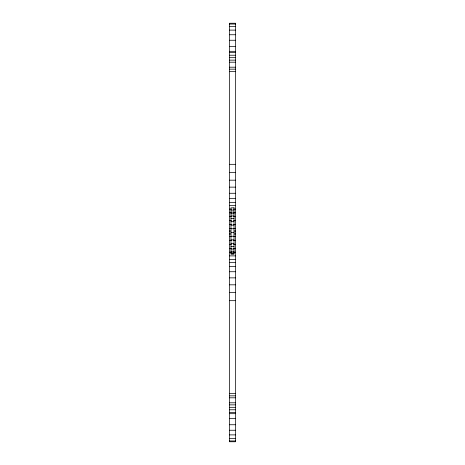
<?xml version="1.0" encoding="UTF-8"?>
<svg xmlns="http://www.w3.org/2000/svg" width="465" height="465" viewBox="0 0 465 465"><rect width="100%" height="100%" fill="white"/><g stroke="black" fill="none" stroke-linecap="round" stroke-linejoin="round"><path stroke-width="0.7" d="M229.466 24.046L235.534 24.046M229.466 26.505L235.534 26.505M229.466 30.115L235.534 30.115M229.466 34.747L235.534 34.747M229.466 40.257L235.534 40.257M229.466 46.483L235.534 46.483M229.466 51.324L235.534 51.324M229.466 52.469L235.534 52.469M229.466 55.225L235.534 55.225M229.466 57.683L235.534 57.683M229.466 60.136L235.534 60.136M229.466 62.2L235.534 62.2M229.466 67.198L235.534 67.198M229.466 69.163L235.534 69.163M229.466 71.54L235.534 71.54M229.466 164.325L235.534 164.325M229.466 172.532L235.534 172.532M229.466 180.182L235.534 180.182M229.466 187.139L235.534 187.139M229.466 193.277L235.534 193.277M229.466 198.503L235.534 198.503M229.466 202.537L235.534 202.537M229.466 205.606L235.534 205.606M229.466 209.116L231.489 209.116M233.511 209.116L235.534 209.116M230.983 210.093L234.017 210.093M230.983 212.121L234.017 212.121M229.466 212.784L231.489 212.784M233.511 212.784L235.534 212.784M230.983 213.79L234.017 213.79M230.983 215.946L234.017 215.946M229.466 216.574L231.489 216.574M233.511 216.574L235.534 216.574M230.983 218.614L234.017 218.614M229.466 220.462L231.489 220.462M233.511 220.462L235.534 220.462M230.983 221.695L234.017 221.695M229.466 224.432L231.489 224.432M233.511 224.432L235.534 224.432M230.983 225.112L234.017 225.112M229.466 228.455L231.489 228.455M233.511 228.455L235.534 228.455M230.983 228.751L234.017 228.751M229.466 231.029L230.983 231.029M234.017 231.029L235.534 231.029M230.983 232.5L234.017 232.5M229.466 233.971L230.983 233.971M234.017 233.971L235.534 233.971M230.983 236.249L234.017 236.249M229.466 236.546L231.489 236.546M233.511 236.546L235.534 236.546M230.983 239.888L234.017 239.888M229.466 240.568L231.489 240.568M233.511 240.568L235.534 240.568M230.983 243.305L234.017 243.305M229.466 244.538L231.489 244.538M233.511 244.538L235.534 244.538M230.983 246.386L234.017 246.386M229.466 248.426L231.489 248.426M233.511 248.426L235.534 248.426M230.983 249.054L234.017 249.054M230.983 251.21L234.017 251.21M229.466 252.216L231.489 252.216M233.511 252.216L235.534 252.216M230.983 252.803L234.017 252.803M230.983 253.78L234.017 253.78M229.466 255.884L235.534 255.884M229.466 259.394L235.534 259.394M229.466 262.463L235.534 262.463M229.466 266.497L235.534 266.497M229.466 271.723L235.534 271.723M229.466 277.861L235.534 277.861M229.466 284.818L235.534 284.818M229.466 292.468L235.534 292.468M229.466 300.675L235.534 300.675M229.466 393.46L235.534 393.46M229.466 395.837L235.534 395.837M229.466 397.802L235.534 397.802M229.466 402.8L235.534 402.8M229.466 404.864L235.534 404.864M229.466 407.317L235.534 407.317M229.466 409.775L235.534 409.775M229.466 412.531L235.534 412.531M229.466 413.676L235.534 413.676M229.466 418.517L235.534 418.517M229.466 424.743L235.534 424.743M229.466 430.253L235.534 430.253M229.466 434.885L235.534 434.885M229.466 438.495L235.534 438.495M229.466 440.954L235.534 440.954M235.534 23.25L229.466 23.25L229.466 441.75L235.534 441.75L235.534 23.25M234.017 207.832L230.983 207.832L230.983 254.105L234.017 254.105L234.017 207.832"/></g></svg>
